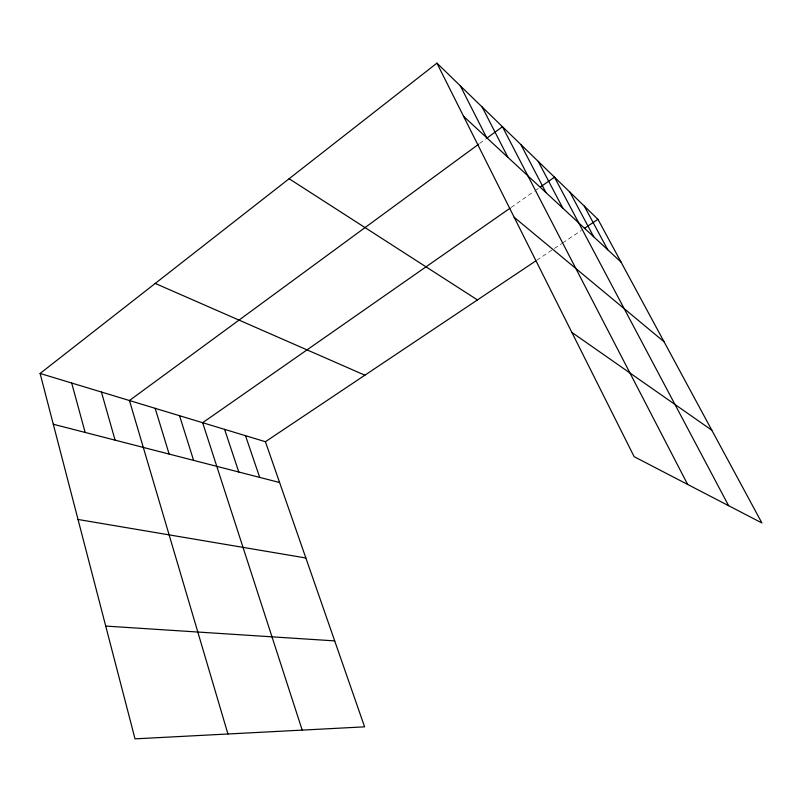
<?xml version="1.0" encoding="UTF-8"?>
<svg xmlns="http://www.w3.org/2000/svg" width="802" height="802" viewBox="0 0 802 802"><rect width="100%" height="100%" fill="white"/><g stroke="black" fill="none" stroke-linecap="round" stroke-linejoin="round"><path stroke-width="0.6" stroke-dasharray="4.01 3.01" d="M479.646 143.468L485.591 139.097M511.125 207.437L534.322 191.247M535.325 190.545L538.353 188.44M536.879 260.169L553.36 249.151M554.382 248.47L561.631 243.618M562.673 242.926L581.35 230.435"/><path stroke-width="1.2" d="M40.1 373.461L265.412 441.722L364.589 726.843L135.017 738.853L40.1 373.461L436.93 63.147L597.951 219.327L761.9 522.964L634.151 456.689L436.93 63.147M478.654 144.2L129.453 400.529L227.928 733.99M486.583 138.365L502.463 126.716L687.645 484.438M510.112 208.149L202.655 422.714L302.194 730.111M540.368 187.026L554.493 177.172L728.627 505.701M265.412 441.722L535.856 260.861M584.468 228.349L597.951 219.327M105.724 626.071L334.695 640.888M78.035 519.475L305.853 557.991M53.293 424.238L279.597 482.523M155.227 283.437L364.88 375.196M289.111 178.736L477.441 299.928M571.866 332.399L711.825 430.223M514.172 217.282L664.066 341.772M463.556 116.29L621.039 262.084M584.287 206.074L607.746 249.783M569.821 192.039L593.681 236.75M538.222 161.392L562.864 208.229M520.909 144.601L545.951 192.57M482.152 107.007L507.997 157.433M460.358 85.874L486.603 137.623M245.512 435.697L259.698 477.401M224.61 429.361L238.785 472.007M179.538 415.707L193.603 460.378M155.167 408.328L169.142 454.072M101.423 392.038L115.097 440.158M71.689 383.035L85.152 432.448"/></g></svg>
